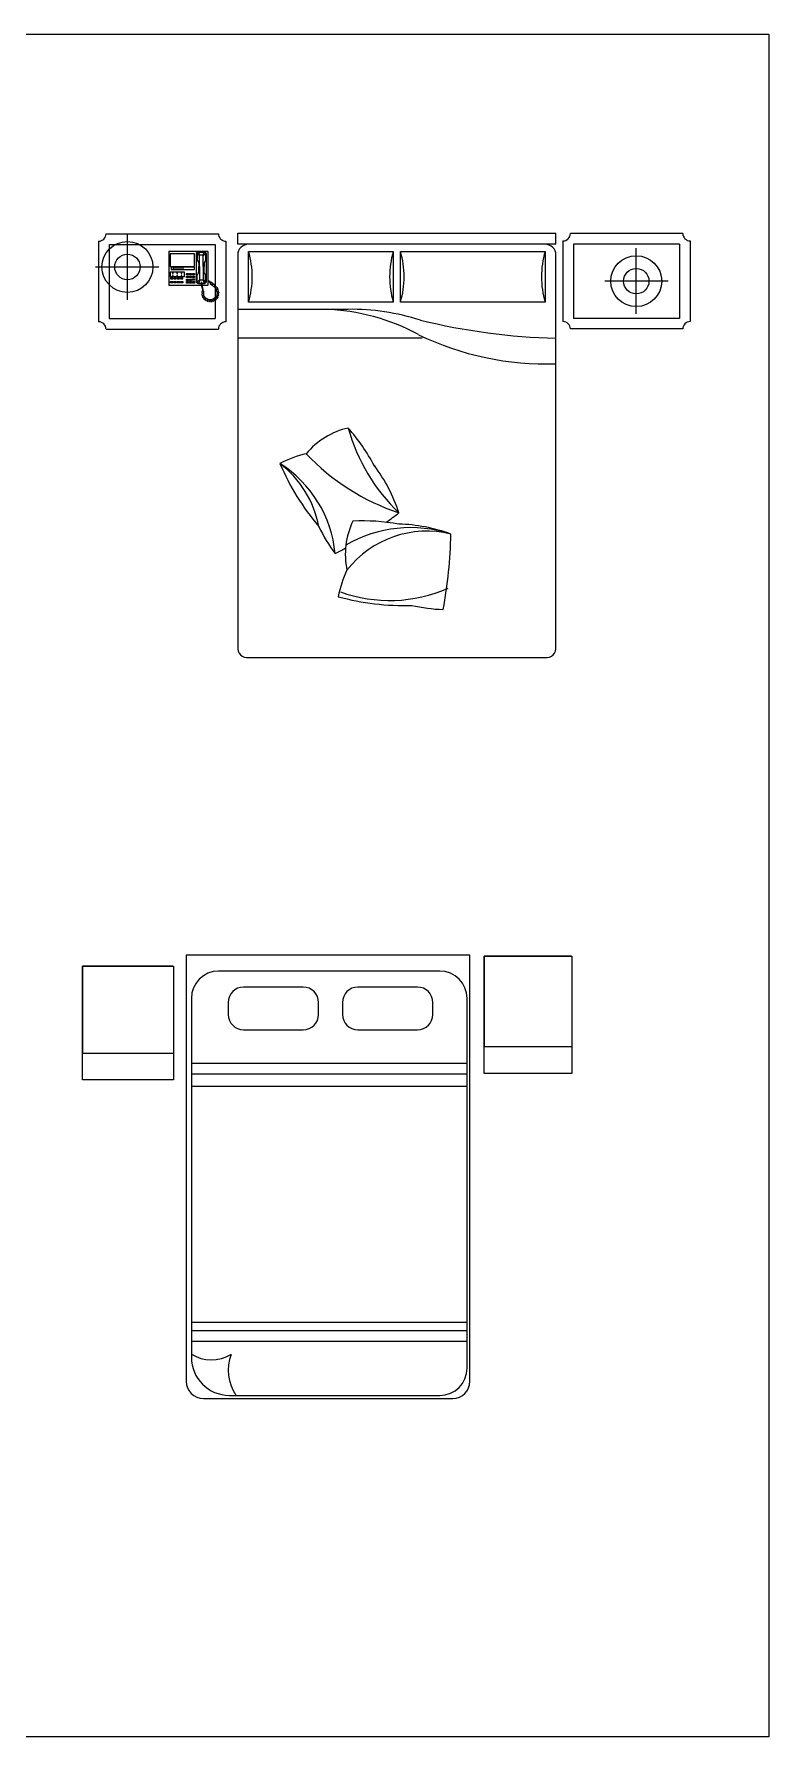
# Model space of a CAD drawing. Extents: x 0.4 to 15.8, y 0.3 to 17.5.
# Drawn here: x 12.31 to 15.78, y 9.46 to 17.49 of the extents above; entities that cross this region are included whole.
import ezdxf

# ---------------------------------------------------------------- set-up
doc = ezdxf.new("R2010")
doc.units = 0
doc.header["$LTSCALE"] = 0.5
doc.header["$MEASUREMENT"] = 0
doc.layers.get('0').update_dxf_attribs({"linetype": 'CONTINUOUS'})
doc.layers.add('Deftpoints', color=7, linetype='CONTINUOUS', plot=False)
doc.layers.add('WWW.DWGAUTOCAD.COM', color=7, linetype='CONTINUOUS')

# ---------------------------------------------------------------- blocks, each defined once
blk = doc.blocks.new('A$C07097A50')
for p, q in [((0.0153, 1.9631), (0.0153, 1.5831)), ((0.0503, 1.9981), (0.5803, 1.9981)), ((0.0653, 1.9481), (0.0653, 1.5981)), ((0.0653, 1.9481), (0.5653, 1.9481)), ((0.1513, 1.6872), (0.1513, 1.9968)), ((0.5653, 1.9481), (0.5653, 1.5981)), ((0.6153, 1.9631), (0.6153, 1.5831)), ((0.6716, 1.9489), (0.6716, 2.0001)), ((0.6716, 2.0001), (2.1719, 2.0001)), ((2.1719, 1.9489), (0.6716, 1.9489)), ((2.1719, 1.9489), (2.1719, 2.0001)), ((2.2051, 1.9643), (2.2051, 1.5843)), ((2.7701, 1.9993), (2.2401, 1.9993)), ((2.2551, 1.9493), (2.2551, 1.5993)), ((2.7551, 1.9493), (2.2551, 1.9493)), ((2.5505, 1.6201), (2.5505, 1.9296)), ((2.7551, 1.9493), (2.7551, 1.5993)), ((2.8051, 1.9643), (2.8051, 1.5843)), ((0.3481, 1.9163), (0.3458, 1.914)), ((0.3458, 1.914), (0.3458, 1.7563)), ((0.3481, 1.9163), (0.5287, 1.9163)), ((0.3526, 1.9037), (0.3526, 1.8431)), ((0.4669, 1.9037), (0.3526, 1.9037)), ((0.4669, 1.8431), (0.4669, 1.9037)), ((0.4772, 1.9071), (0.4818, 1.9129)), ((0.4772, 1.7688), (0.4772, 1.9071)), ((0.4818, 1.9094), (0.4807, 1.9049)), ((0.4807, 1.9049), (0.4807, 1.874)), ((0.4807, 1.9049), (0.4909, 1.8946)), ((0.4807, 1.874), (0.4829, 1.8683)), ((0.4818, 1.9129), (0.5161, 1.9129)), ((0.4864, 1.9117), (0.4818, 1.9094)), ((0.4829, 1.8683), (0.4864, 1.8626)), ((0.4921, 1.8969), (0.4864, 1.9117)), ((0.4864, 1.9117), (0.5138, 1.9117)), ((0.4864, 1.8626), (0.4875, 1.8546)), ((0.4875, 1.8546), (0.4875, 1.8431)), ((0.4909, 1.8946), (0.4921, 1.8969)), ((0.4909, 1.8431), (0.4909, 1.8946)), ((0.5081, 1.8969), (0.4921, 1.8969)), ((0.5081, 1.8969), (0.5138, 1.9117)), ((0.5092, 1.8946), (0.5081, 1.8969)), ((0.5195, 1.9049), (0.5092, 1.8946)), ((0.5092, 1.8431), (0.5092, 1.8946)), ((0.5138, 1.8626), (0.5127, 1.8546)), ((0.5127, 1.8546), (0.5127, 1.8431)), ((0.5138, 1.9117), (0.5184, 1.9094)), ((0.5172, 1.8683), (0.5138, 1.8626)), ((0.5161, 1.9129), (0.5218, 1.9071)), ((0.5195, 1.874), (0.5172, 1.8683)), ((0.5184, 1.9094), (0.5195, 1.9049)), ((0.5195, 1.9049), (0.5195, 1.874)), ((0.5218, 1.9071), (0.5218, 1.77)), ((0.5287, 1.9163), (0.5309, 1.914)), ((0.5309, 1.914), (0.5309, 1.7563)), ((0.6716, 1.8977), (0.6716, 0.0512)), ((2.1719, 0.0512), (2.1719, 1.8977)), ((0, 1.8416), (0.3001, 1.8416)), ((0.3526, 1.8431), (0.4669, 1.8431)), ((0.4201, 1.8168), (0.3526, 1.8168)), ((0.3526, 1.8168), (0.3526, 1.7963)), ((0.3526, 1.7963), (0.4201, 1.7963)), ((0.3652, 1.7906), (0.3538, 1.7906)), ((0.3538, 1.7906), (0.3538, 1.786)), ((0.3538, 1.786), (0.3652, 1.786)), ((0.3538, 1.7666), (0.3538, 1.7734)), ((0.3538, 1.7734), (0.3652, 1.7734)), ((0.3652, 1.7666), (0.3538, 1.7666)), ((0.3572, 1.8409), (0.3572, 1.8294)), ((0.4669, 1.8409), (0.3572, 1.8409)), ((0.3572, 1.8294), (0.4669, 1.8294)), ((0.3675, 1.8146), (0.3641, 1.8146)), ((0.3641, 1.8146), (0.3641, 1.8111)), ((0.3641, 1.8111), (0.3675, 1.8111)), ((0.3641, 1.802), (0.3641, 1.7986)), ((0.3675, 1.802), (0.3641, 1.802)), ((0.3641, 1.7986), (0.3675, 1.7986)), ((0.3652, 1.786), (0.3652, 1.7906)), ((0.3652, 1.7734), (0.3652, 1.7666)), ((0.3664, 1.8409), (0.3664, 1.8294)), ((0.3675, 1.8111), (0.3675, 1.8146)), ((0.3675, 1.7986), (0.3675, 1.802)), ((0.3812, 1.7906), (0.3698, 1.7906)), ((0.3698, 1.7906), (0.3698, 1.786)), ((0.3698, 1.786), (0.3812, 1.786)), ((0.3698, 1.7666), (0.3698, 1.7734)), ((0.3698, 1.7734), (0.3812, 1.7734)), ((0.3812, 1.7666), (0.3698, 1.7666)), ((0.3755, 1.8409), (0.3755, 1.8294)), ((0.3812, 1.786), (0.3812, 1.7906)), ((0.3812, 1.7734), (0.3812, 1.7666)), ((0.3846, 1.8409), (0.3846, 1.8294)), ((0.3846, 1.8146), (0.3846, 1.8111)), ((0.3881, 1.8146), (0.3846, 1.8146)), ((0.3846, 1.8111), (0.3881, 1.8111)), ((0.3846, 1.802), (0.3846, 1.7986)), ((0.3881, 1.802), (0.3846, 1.802)), ((0.3846, 1.7986), (0.3881, 1.7986)), ((0.3972, 1.7906), (0.3858, 1.7906)), ((0.3858, 1.7906), (0.3858, 1.786)), ((0.3858, 1.786), (0.3972, 1.786)), ((0.3858, 1.7666), (0.3858, 1.7734)), ((0.3858, 1.7734), (0.3972, 1.7734)), ((0.3972, 1.7666), (0.3858, 1.7666)), ((0.3881, 1.8111), (0.3881, 1.8146)), ((0.3881, 1.7986), (0.3881, 1.802)), ((0.3938, 1.8409), (0.3938, 1.8294)), ((0.3972, 1.786), (0.3972, 1.7906)), ((0.3972, 1.7734), (0.3972, 1.7666)), ((0.4018, 1.7906), (0.4018, 1.786)), ((0.4132, 1.7906), (0.4018, 1.7906)), ((0.4018, 1.786), (0.4132, 1.786)), ((0.4018, 1.7734), (0.4132, 1.7734)), ((0.4018, 1.7666), (0.4018, 1.7734)), ((0.4132, 1.7666), (0.4018, 1.7666)), ((0.4029, 1.8409), (0.4029, 1.8294)), ((0.4052, 1.8146), (0.4052, 1.8111)), ((0.4086, 1.8146), (0.4052, 1.8146)), ((0.4052, 1.8111), (0.4086, 1.8111)), ((0.4052, 1.802), (0.4052, 1.7986)), ((0.4086, 1.802), (0.4052, 1.802)), ((0.4052, 1.7986), (0.4086, 1.7986)), ((0.4086, 1.8111), (0.4086, 1.8146)), ((0.4086, 1.7986), (0.4086, 1.802)), ((0.4121, 1.8409), (0.4121, 1.8294)), ((0.4132, 1.786), (0.4132, 1.7906)), ((0.4132, 1.7734), (0.4132, 1.7666)), ((0.4201, 1.7963), (0.4201, 1.8168)), ((0.4304, 1.8111), (0.4395, 1.8111)), ((0.4304, 1.8043), (0.4304, 1.8111)), ((0.4395, 1.8043), (0.4304, 1.8043)), ((0.4304, 1.7986), (0.4395, 1.7986)), ((0.4304, 1.7917), (0.4304, 1.7986)), ((0.4395, 1.7917), (0.4304, 1.7917)), ((0.4304, 1.778), (0.4304, 1.7848)), ((0.4304, 1.7848), (0.4395, 1.7848)), ((0.4395, 1.778), (0.4304, 1.778)), ((0.4304, 1.7723), (0.4395, 1.7723)), ((0.4304, 1.7654), (0.4304, 1.7723)), ((0.4395, 1.8111), (0.4395, 1.8043)), ((0.4395, 1.7986), (0.4395, 1.7917)), ((0.4395, 1.7848), (0.4395, 1.778)), ((0.4395, 1.7723), (0.4395, 1.7654)), ((0.4441, 1.8043), (0.4441, 1.8111)), ((0.4441, 1.8111), (0.4532, 1.8111)), ((0.4532, 1.8043), (0.4441, 1.8043)), ((0.4441, 1.7986), (0.4532, 1.7986)), ((0.4441, 1.7917), (0.4441, 1.7986)), ((0.4532, 1.7917), (0.4441, 1.7917)), ((0.4441, 1.778), (0.4441, 1.7848)), ((0.4441, 1.7848), (0.4532, 1.7848)), ((0.4532, 1.778), (0.4441, 1.778)), ((0.4441, 1.7723), (0.4532, 1.7723)), ((0.4441, 1.7654), (0.4441, 1.7723)), ((0.4532, 1.8111), (0.4532, 1.8043)), ((0.4532, 1.7986), (0.4532, 1.7917)), ((0.4532, 1.7848), (0.4532, 1.778)), ((0.4532, 1.7723), (0.4532, 1.7654)), ((0.4578, 1.8111), (0.4669, 1.8111)), ((0.4578, 1.8043), (0.4578, 1.8111)), ((0.4669, 1.8043), (0.4578, 1.8043)), ((0.4578, 1.7986), (0.4669, 1.7986)), ((0.4578, 1.7917), (0.4578, 1.7986)), ((0.4669, 1.7917), (0.4578, 1.7917)), ((0.4578, 1.7791), (0.4578, 1.786)), ((0.4578, 1.786), (0.4669, 1.786)), ((0.4669, 1.7791), (0.4578, 1.7791)), ((0.4578, 1.7654), (0.4578, 1.7723)), ((0.4578, 1.7723), (0.4669, 1.7723)), ((0.4669, 1.8294), (0.4669, 1.8409)), ((0.4669, 1.8111), (0.4669, 1.8043)), ((0.4669, 1.7986), (0.4669, 1.7917)), ((0.4669, 1.786), (0.4669, 1.7791)), ((0.4669, 1.7723), (0.4669, 1.7654)), ((0.4829, 1.7631), (0.4772, 1.7688)), ((0.4807, 1.802), (0.4829, 1.8077)), ((0.4807, 1.7711), (0.4807, 1.802)), ((0.4807, 1.7711), (0.4909, 1.7814)), ((0.4818, 1.7666), (0.4807, 1.7711)), ((0.4864, 1.7643), (0.4818, 1.7666)), ((0.4829, 1.8077), (0.4864, 1.8134)), ((0.4864, 1.8134), (0.4875, 1.8214)), ((0.4921, 1.7791), (0.4864, 1.7643)), ((0.4875, 1.8214), (0.4875, 1.8431)), ((0.4909, 1.8431), (0.4909, 1.7814)), ((0.4909, 1.7814), (0.4921, 1.7791)), ((0.5081, 1.7791), (0.4921, 1.7791)), ((0.5024, 1.7677), (0.4989, 1.7677)), ((0.4989, 1.7677), (0.4991, 1.7578)), ((0.503, 1.7585), (0.5024, 1.7677)), ((0.5092, 1.7814), (0.5081, 1.7791)), ((0.5081, 1.7791), (0.5138, 1.7643)), ((0.5092, 1.8431), (0.5092, 1.7814)), ((0.5195, 1.7711), (0.5092, 1.7814)), ((0.5127, 1.8214), (0.5127, 1.8431)), ((0.5138, 1.8134), (0.5127, 1.8214)), ((0.5172, 1.8077), (0.5138, 1.8134)), ((0.5138, 1.7643), (0.5184, 1.7666)), ((0.5218, 1.77), (0.5161, 1.7631)), ((0.5195, 1.802), (0.5172, 1.8077)), ((0.5184, 1.7666), (0.5195, 1.7711)), ((0.5195, 1.7711), (0.5195, 1.802)), ((0.5378, 1.7743), (0.5309, 1.7768)), ((0.5309, 1.7723), (0.536, 1.7709)), ((0.536, 1.7709), (0.5406, 1.7672)), ((0.541, 1.7711), (0.5378, 1.7743)), ((0.5406, 1.7672), (0.5418, 1.7656)), ((0.5434, 1.7689), (0.541, 1.7711)), ((0.5477, 1.7705), (0.5434, 1.7689)), ((0.5497, 1.7685), (0.5477, 1.7705)), ((0.5481, 1.765), (0.5497, 1.7685)), ((0.5509, 1.7672), (0.5481, 1.765)), ((0.5539, 1.764), (0.5509, 1.7672)), ((2.7018, 1.7745), (2.4017, 1.7745)), ((0.3458, 1.7563), (0.3481, 1.754)), ((0.5, 1.754), (0.3481, 1.754)), ((0.4395, 1.7654), (0.4304, 1.7654)), ((0.4532, 1.7654), (0.4441, 1.7654)), ((0.4669, 1.7654), (0.4578, 1.7654)), ((0.499, 1.7631), (0.4829, 1.7631)), ((0.4864, 1.7643), (0.499, 1.7643)), ((0.4991, 1.7578), (0.5019, 1.7463)), ((0.5019, 1.7463), (0.5047, 1.7354)), ((0.5026, 1.7254), (0.5021, 1.7199)), ((0.5021, 1.7199), (0.5088, 1.7187)), ((0.5088, 1.7187), (0.5023, 1.7148)), ((0.5023, 1.7148), (0.5028, 1.7085)), ((0.5026, 1.7643), (0.5138, 1.7643)), ((0.5051, 1.728), (0.5026, 1.7254)), ((0.5161, 1.7631), (0.5027, 1.7631)), ((0.5028, 1.7085), (0.5102, 1.7078)), ((0.5047, 1.7511), (0.503, 1.7585)), ((0.5102, 1.7078), (0.5037, 1.7028)), ((0.5037, 1.7028), (0.5067, 1.6974)), ((0.5287, 1.754), (0.504, 1.754)), ((0.5047, 1.7354), (0.5044, 1.7294)), ((0.5044, 1.7294), (0.5051, 1.728)), ((0.5074, 1.7403), (0.5047, 1.7511)), ((0.5067, 1.6974), (0.5137, 1.6988)), ((0.5081, 1.7347), (0.5074, 1.7403)), ((0.5079, 1.7287), (0.5081, 1.7347)), ((0.5121, 1.7257), (0.5079, 1.7287)), ((0.5137, 1.6988), (0.5104, 1.6923)), ((0.5104, 1.6923), (0.5139, 1.6882)), ((0.5111, 1.7203), (0.5121, 1.7257)), ((0.5123, 1.7058), (0.5111, 1.7203)), ((0.5211, 1.6947), (0.5123, 1.7058)), ((0.5139, 1.6882), (0.5192, 1.6921)), ((0.5192, 1.6921), (0.5183, 1.6859)), ((0.5183, 1.6859), (0.5227, 1.6831)), ((0.5333, 1.6882), (0.5211, 1.6947)), ((0.5227, 1.6831), (0.5282, 1.6877)), ((0.5282, 1.6877), (0.5276, 1.6801)), ((0.5309, 1.7563), (0.5287, 1.754)), ((0.5472, 1.687), (0.5333, 1.6882)), ((0.5442, 1.7658), (0.5418, 1.7634)), ((0.5418, 1.7656), (0.5442, 1.7658)), ((0.5418, 1.7634), (0.5511, 1.7552)), ((0.5606, 1.6928), (0.5472, 1.687)), ((0.5511, 1.7552), (0.5662, 1.7423)), ((0.5515, 1.7574), (0.5539, 1.764)), ((0.5577, 1.7606), (0.5515, 1.7574)), ((0.563, 1.7556), (0.5577, 1.7606)), ((0.5592, 1.6891), (0.5641, 1.6831)), ((0.5599, 1.6822), (0.5592, 1.6891)), ((0.5708, 1.7028), (0.5606, 1.6928)), ((0.5618, 1.7483), (0.563, 1.7556)), ((0.567, 1.7515), (0.5618, 1.7483)), ((0.5641, 1.6831), (0.5678, 1.6863)), ((0.565, 1.6926), (0.5715, 1.6898)), ((0.5678, 1.6863), (0.565, 1.6926)), ((0.5664, 1.7419), (0.574, 1.7201)), ((0.5714, 1.7469), (0.567, 1.7515)), ((0.5696, 1.7419), (0.5714, 1.7469)), ((0.5766, 1.7426), (0.5697, 1.7419)), ((0.574, 1.7201), (0.5708, 1.7028)), ((0.5745, 1.6926), (0.5713, 1.6988)), ((0.5713, 1.6988), (0.578, 1.6967)), ((0.5715, 1.6898), (0.5745, 1.6926)), ((0.572, 1.7331), (0.5787, 1.7356)), ((0.5794, 1.7333), (0.572, 1.7331)), ((0.5743, 1.7076), (0.5814, 1.7074)), ((0.5798, 1.7014), (0.5743, 1.7076)), ((0.5761, 1.7234), (0.581, 1.728)), ((0.5824, 1.7234), (0.5761, 1.7234)), ((0.5764, 1.7155), (0.5835, 1.7176)), ((0.5824, 1.712), (0.5764, 1.7155)), ((0.5787, 1.7356), (0.5766, 1.7426)), ((0.578, 1.6967), (0.5798, 1.7014)), ((0.581, 1.728), (0.5794, 1.7333)), ((0.5814, 1.7074), (0.5824, 1.712)), ((0.5835, 1.7176), (0.5824, 1.7234)), ((0.5276, 1.6801), (0.5324, 1.6787)), ((0.5324, 1.6787), (0.5354, 1.6849)), ((0.5354, 1.6849), (0.5382, 1.6787)), ((0.5382, 1.6787), (0.5421, 1.6782)), ((0.5421, 1.6782), (0.5437, 1.6849)), ((0.5437, 1.6849), (0.5463, 1.6775)), ((0.5463, 1.6775), (0.5507, 1.6787)), ((0.5507, 1.6787), (0.5509, 1.6849)), ((0.5509, 1.6849), (0.5562, 1.6803)), ((0.5562, 1.6803), (0.5599, 1.6822)), ((0.0503, 1.5481), (0.5803, 1.5481)), ((0.0653, 1.5981), (0.5653, 1.5981)), ((2.7701, 1.5493), (2.2401, 1.5493)), ((2.7551, 1.5993), (2.2551, 1.5993)), ((0.7228, 0.0001), (2.1207, 0.0001))]:
    blk.add_line(p, q)
at = {"linetype": 'ByBlock'}
for p, q in [((0.7228, 1.6759), (0.7228, 1.9148)), ((0.7228, 1.9148), (1.4047, 1.9148)), ((1.4047, 1.9148), (1.4047, 1.6759)), ((1.4388, 1.6759), (1.4388, 1.9148)), ((1.4388, 1.9148), (2.1207, 1.9148)), ((2.1207, 1.9148), (2.1207, 1.6759)), ((1.1914, 1.6418), (0.6716, 1.6418)), ((1.4047, 1.6759), (0.7228, 1.6759)), ((2.1207, 1.6759), (1.4388, 1.6759)), ((1.5412, 1.5053), (0.6716, 1.5053))]:
    blk.add_line(p, q, dxfattribs=at)
for centre in [(0.1513, 1.8416), (2.5505, 1.7745)]:
    blk.add_circle(centre, 0.12, dxfattribs=at)
for centre in [(0.1513, 1.8416), (2.5505, 1.7745)]:
    blk.add_circle(centre, 0.06)
for centre, radius, start, end in [((0.0153, 1.9981), 0.035, 270, 0), ((0.6153, 1.9981), 0.035, 180, 270), ((0.7228, 1.8977), 0.0512, 90, 180), ((2.1207, 1.8977), 0.0512, 0, 90), ((2.2051, 1.9993), 0.035, 270, 0), ((2.8051, 1.9993), 0.035, 180, 270), ((0.0153, 1.5481), 0.035, 0, 90), ((0.6153, 1.5481), 0.035, 90, 180), ((2.2051, 1.5493), 0.035, 0, 90), ((2.8051, 1.5493), 0.035, 90, 180), ((1.2698, 0.7333), 0.3575, 102.47819, 140.46254), ((0.4476, 0.4335), 0.9879, 28.49711, 41.05657), ((2.0313, 1.3124), 0.8697, 195.33601, 226.41927), ((1.1192, 0.4274), 0.548, 103.20343, 117.03623), ((1.9422, 1.372), 1.1652, 203.06416, 220.32086), ((0.5744, 0.5274), 0.4879, 10.69865, 52.68638), ((0.5678, 0.4375), 0.5655, 5.33912, 57.68949), ((1.7756, 1.7059), 1.0798, 223.63057, 251.4288), ((0.6844, 0.4345), 0.7874, 18.35266, 36.68512), ((1.5362, 0.487), 0.3575, 154.0418, 192.02615), ((1.2599, -0.3434), 0.9879, 80.06073, 92.62018), ((0.1017, 2.4319), 2.1977, 305.29657, 307.24182), ((1.7177, 0.9312), 0.734, 205.25901, 216.93514), ((1.4868, 0.0041), 0.6085, 71.81005, 120.13512), ((1.5627, 0.1186), 0.4774, 76.18494, 142.00166), ((1.4063, -0.1573), 0.7874, 69.91627, 88.24873), ((-0.5205, 0.628), 2.1977, 349.48843, 358.80544), ((0.1017, 2.4319), 2.1977, 297.92482, 299.3793), ((1.6822, 0.1789), 0.548, 154.76704, 168.59984), ((1.3874, 0.9578), 0.6885, 250.29361, 293.6414), ((1.4539, 1.4107), 1.1652, 254.62778, 271.88448), ((1.6595, 0.9609), 0.734, 256.82263, 268.49876), ((0.717, 0.0455), 0.0458, 172.75992, 277.24008), ((2.1265, 0.0455), 0.0458, 262.75992, 7.24008)]:
    blk.add_arc(centre, radius, start, end)
for centre, radius, start, end in [((0.3133, 1.7953), 0.4265, 343.73979, 16.26021), ((1.8141, 1.7953), 0.4265, 163.73979, 196.26021), ((1.0294, 1.7953), 0.4265, 343.73979, 16.26021), ((2.5302, 1.7953), 0.4265, 163.73979, 196.26021), ((1.053, 0.6571), 0.9853, 61.43285, 88.12613), ((1.2053, 0.5713), 1.0706, 72.19663, 90.74184), ((2.2595, 4.5996), 3.0955, 256.42012, 268.37887), ((2.1283, 2.7745), 1.3903, 244.24266, 271.79845)]:
    blk.add_arc(centre, radius, start, end, dxfattribs=at)
blk = doc.blocks.new('A$C4AB4758D')
at = {"linetype": 'Continuous'}
for p, q in [((0.4893, 2.0897), (0.4893, 0.0816)), ((1.8273, 2.0897), (0.4893, 2.0897)), ((1.8273, 0.0816), (1.8273, 2.0897)), ((0.4262, 2.0383), (0, 2.0383)), ((0, 2.0383), (0.4293, 2.0383)), ((0, 2.0383), (0, 1.6275)), ((0, 1.5028), (0, 2.0383)), ((0.4293, 2.0383), (0.4293, 1.5028)), ((1.6849, 2.015), (0.6419, 2.015)), ((2.3044, 2.0857), (1.894, 2.0857)), ((1.894, 2.0857), (2.3073, 2.0857)), ((1.894, 2.0857), (1.894, 1.6591)), ((1.894, 1.5327), (1.894, 2.0857)), ((2.3073, 2.0857), (2.3073, 1.5327)), ((1.041, 1.9394), (0.7595, 1.9394)), ((1.5798, 1.9394), (1.2983, 1.9394)), ((0.5134, 1.8865), (0.5134, 0.1945)), ((0.6871, 1.8671), (0.6871, 1.8107)), ((1.1133, 1.8107), (1.1133, 1.8671)), ((1.226, 1.8671), (1.226, 1.8107)), ((1.6521, 1.8107), (1.6521, 1.8671)), ((1.8134, 0.1435), (1.8134, 1.8865)), ((0.7595, 1.7384), (1.041, 1.7384)), ((1.2983, 1.7384), (1.5798, 1.7384)), ((0, 1.6275), (0.4293, 1.6275)), ((1.894, 1.6591), (2.3073, 1.6591)), ((0.5134, 1.5815), (1.8134, 1.5815)), ((0.5134, 1.5305), (1.8134, 1.5305)), ((2.3073, 1.5327), (1.894, 1.5327)), ((0.4293, 1.5028), (0, 1.5028)), ((0.5134, 1.4724), (1.8134, 1.4724)), ((0.5134, 0.3597), (1.8134, 0.3597)), ((0.5134, 0.3212), (1.8134, 0.3212)), ((0.5134, 0.2703), (1.8134, 0.2703)), ((0.6929, 0.015), (1.6849, 0.015)), ((0.5709, 0), (1.7457, 0))]:
    blk.add_line(p, q, dxfattribs=at)
for centre, radius, start, end in [((0.6419, 1.8865), 0.1285, 90, 180), ((1.6849, 1.8865), 0.1285, 0, 90), ((0.7595, 1.8671), 0.0723, 90, 180), ((1.041, 1.8671), 0.0723, 0, 90), ((1.2983, 1.8671), 0.0723, 90, 180), ((1.5798, 1.8671), 0.0723, 0, 90), ((0.7595, 1.8107), 0.0723, 180, 270), ((1.041, 1.8107), 0.0723, 270, 0), ((1.2983, 1.8107), 0.0723, 180, 270), ((1.5798, 1.8107), 0.0723, 270, 0), ((0.6086, 0.3595), 0.1773, 237.52255, 301.17051), ((0.6929, 0.1945), 0.1795, 180, 270), ((0.8965, 0.1343), 0.2094, 159.47104, 214.45044), ((0.5709, 0.0816), 0.0816, 180, 270), ((1.6849, 0.1435), 0.1285, 270, 0), ((1.7457, 0.0816), 0.0816, 270, 0)]:
    blk.add_arc(centre, radius, start, end, dxfattribs=at)

msp = doc.modelspace()

# ---------------------------------------------------------------- linework, layer by layer
at = {"layer": 'Deftpoints'}
msp.add_lwpolyline([(0.4252, 17.4895), (15.7793, 17.4895), (15.7793, 9.462), (0.4252, 9.462)], close=True, dxfattribs=at)

# ---------------------------------------------------------------- block references
at = {"layer": 'WWW.DWGAUTOCAD.COM'}
for name, p in [('A$C07097A50', (12.6029, 14.55)), ('A$C4AB4758D', (12.5422, 11.0573))]:
    msp.add_blockref(name, p, dxfattribs=at)

doc.saveas('drawing.dxf')
